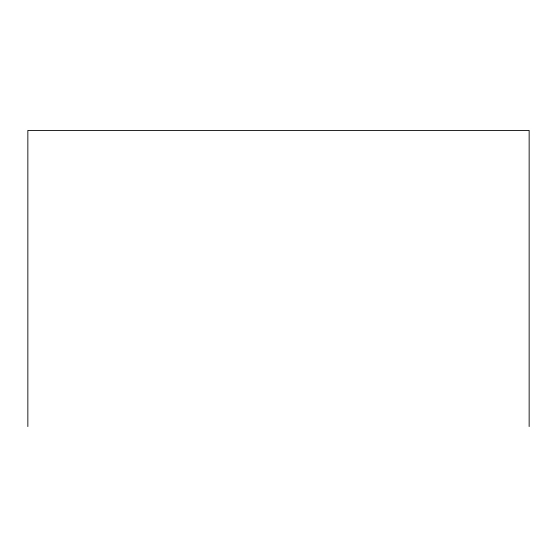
<?xml version="1.0" encoding="UTF-8"?>
<svg xmlns="http://www.w3.org/2000/svg" width="557" height="557" viewBox="0 0 557 557"><rect width="100%" height="100%" fill="white"/><g stroke="black" fill="none" stroke-linecap="round" stroke-linejoin="round"><path stroke-width="0.84" d="M529.15 426.571L529.15 130.429L27.85 130.429L27.85 426.571"/></g></svg>
